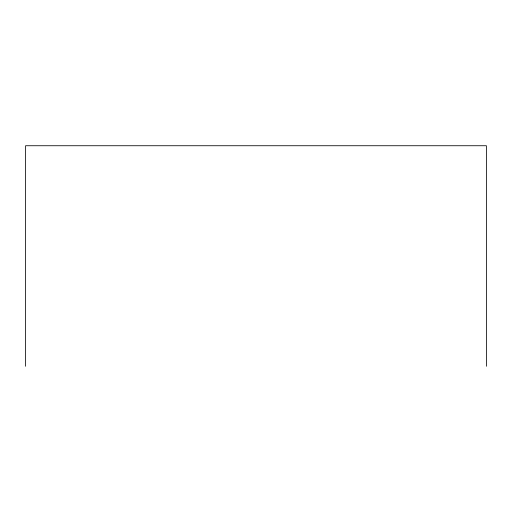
<?xml version="1.0" encoding="UTF-8"?>
<svg xmlns="http://www.w3.org/2000/svg" width="512" height="512" viewBox="0 0 512 512"><rect width="100%" height="100%" fill="white"/><g stroke="black" fill="none" stroke-linecap="round" stroke-linejoin="round"><path stroke-width="0.77" d="M486.4 366.266L486.4 145.734L25.6 145.734L25.6 366.266"/></g></svg>
